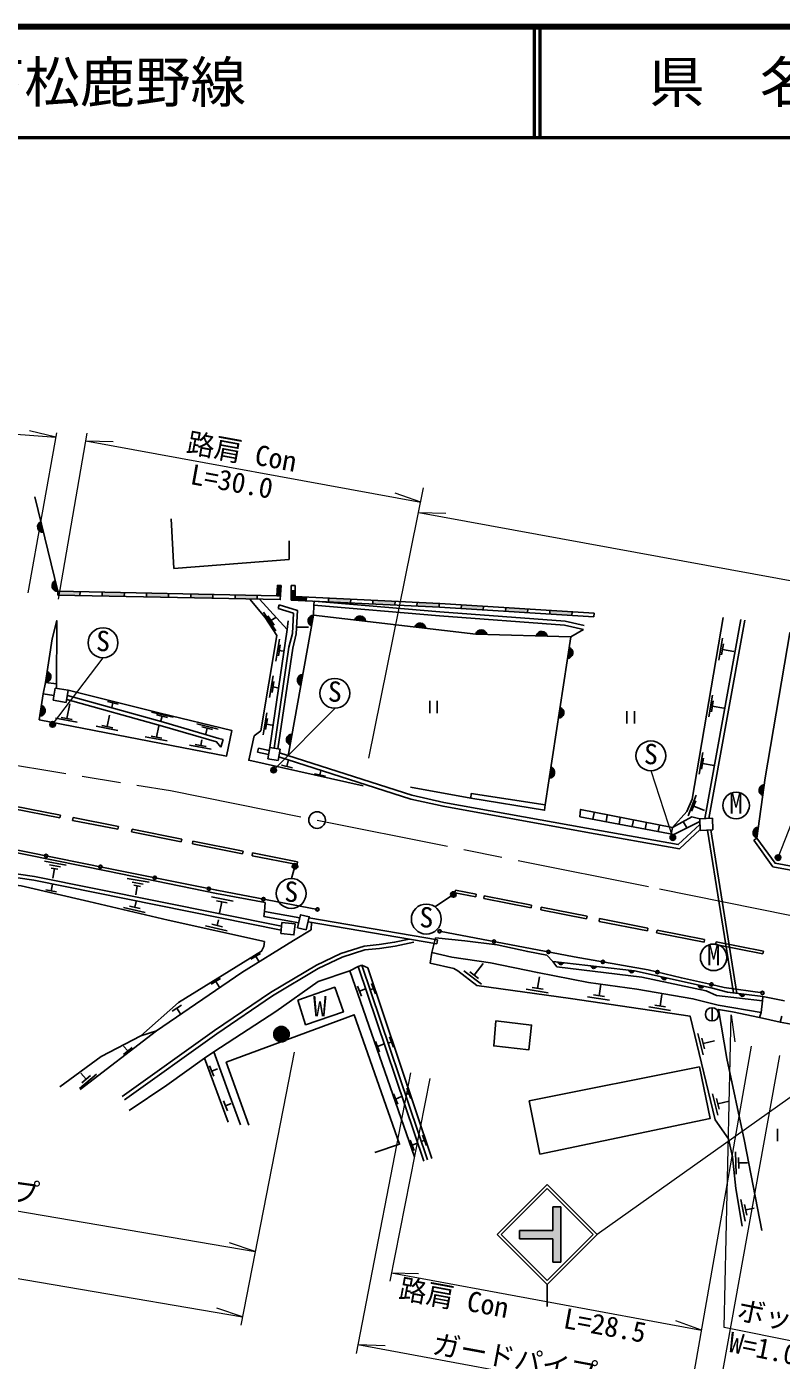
# Model space of a CAD drawing. Units: millimetres at full size, sheet at 1:1000; details may follow other scales. Extents: x 40000 to 680000, y 20000 to 380000.
# Drawn here: x 251942 to 320059, y 259678 to 380000 of the extents above; entities that cross this region are included whole.
import ezdxf
from ezdxf.enums import TextEntityAlignment as Align

# ---------------------------------------------------------------- set-up
doc = ezdxf.new("R2010")
doc.units = ezdxf.units.MM
doc.header["$LTSCALE"] = 1000
doc.linetypes.add('CHAIN', pattern=[18.5, 12, -1.5, 3.5, -1.5])
for name, color, linetype, lineweight in [('M-BGD', 7, 'Continuous', 25), ('M-BGD-EXST', 7, 'Continuous', 25), ('M-BMK', 2, 'CHAIN', 13), ('M-BMK-SRVR', 3, 'Continuous', 25), ('M-STR-HTXT', 7, 'Continuous', 13), ('M-STR-STRC', 7, 'Continuous', 25), ('M-TTL', 2, 'Continuous', 140), ('M-TTL-LINE', 7, 'Continuous', 50)]:
    doc.layers.add(name, color=color, linetype=linetype, lineweight=lineweight)
doc.layers.add('M-TTL-TXT', color=7, linetype='Continuous')
doc.styles.add('ＭＳ ゴシック', font='')
doc.styles.get('ＭＳ ゴシック').set_extended_font_data('MS Gothic')

msp = doc.modelspace()

# ---------------------------------------------------------------- hatches: boundary and pattern name
at = {"layer": 'M-BGD'}
for points in [[(253457, 334362), (253224, 335325, 0.82183)], [(254761, 329060), (254520, 330021, 0.82183)], [(256761, 329020), (254761, 329060), (254754, 328710), (256754, 328670)], [(260760, 328939), (258761, 328979), (258754, 328630), (260753, 328589)], [(264759, 328859), (262760, 328899), (262753, 328549), (264752, 328509)], [(268759, 328779), (266759, 328819), (266752, 328469), (268752, 328429)], [(272758, 328699), (270758, 328739), (270751, 328389), (272751, 328349)], [(274917, 329576), (274568, 329598), (274508, 328663), (274858, 328656)], [(277200, 328547), (276171, 328597), (276171, 329092), (275821, 329092), (275821, 328263), (277183, 328197)], [(281195, 328354), (279198, 328450), (279181, 328101), (281178, 328004)], [(285191, 328161), (283193, 328257), (283176, 327908), (285174, 327811)], [(289186, 327968), (287188, 328064), (287171, 327715), (289169, 327618)], [(293183, 327717), (291187, 327843), (291165, 327493), (293161, 327368)], [(297175, 327467), (295179, 327592), (295157, 327243), (297153, 327117)], [(301167, 327216), (299171, 327341), (299149, 326992), (301146, 326867)], [(277663, 325935), (277843, 326910, 0.82183)], [(281552, 326476), (282537, 326366, 0.82183)], [(286976, 325846), (287959, 325728, 0.82183)], [(292485, 325196), (293475, 325175, 0.82183)], [(297943, 325052), (298933, 325023, 0.82183)], [(300901, 323983), (300759, 323002, 0.82183)], [(253789, 321826), (253646, 320845, 0.82183)], [(276692, 320569), (276871, 321543, 0.82183)], [(253274, 318768), (253126, 317788, 0.82183)], [(300090, 318583), (299940, 317604, 0.82183)], [(275722, 315195), (275893, 316171, 0.82183)], [(299272, 313184), (299121, 312205, 0.82183)], [(318385, 310639), (318527, 311620, 0.82183)], [(317846, 306799), (317979, 307781, 0.82183)], [(300391, 295562), (299899, 295620, 0.82183)], [(303371, 295218), (302879, 295272, 0.82183)], [(306795, 294824), (306302, 294878, 0.82183)], [(309722, 294168), (309239, 294276, 0.82183)], [(313053, 293423), (312569, 293531, 0.82183)], [(316785, 292691), (316293, 292748, 0.82183)], [(275638, 289104, 1), (274238, 289104, 1)]]:
    msp.add_hatch(color=256, dxfattribs=at).paths.add_polyline_path(points)
at = {"layer": 'M-BGD-EXST'}
for points in [[(254063, 316933, 1), (254502, 317172, 1)], [(274012, 312812, 1), (274451, 313052, 1)], [(310046, 306719, 1), (310485, 306958, 1)], [(275942, 304125, 1), (276381, 304364, 1)], [(319546, 304914, 1), (319986, 305153, 1)], [(290239, 301591, 1), (290678, 301830, 1)]]:
    msp.add_hatch(color=256, dxfattribs=at).paths.add_polyline_path(points)
at = {"layer": 'M-STR-STRC'}
msp.add_hatch(color=256, dxfattribs=at).paths.add_polyline_path([(296420, 271401), (299420, 271401), (299420, 273526), (300170, 273526), (300170, 268526), (299420, 268526), (299420, 270651), (296420, 270651)])

# ---------------------------------------------------------------- linework, layer by layer
at = {"layer": 'M-BGD'}
for p, q in [((254761, 329060), (252670, 337595)), ((254754, 328710), (254761, 329060)), ((256754, 328670), (256761, 329020)), ((258754, 328630), (258761, 328979)), ((260753, 328589), (260760, 328939)), ((262753, 328549), (262760, 328899)), ((264752, 328509), (264759, 328859)), ((266752, 328469), (266759, 328819)), ((268752, 328429), (268759, 328779)), ((270751, 328389), (270758, 328739)), ((272751, 328349), (272758, 328699)), ((274858, 328656), (274508, 328663)), ((274568, 329598), (274917, 329576)), ((275821, 329586), (276171, 329586)), ((276171, 329092), (275821, 329092)), ((277183, 328197), (277200, 328547)), ((275452, 325609), (272951, 328345)), ((274748, 327832), (274647, 327497)), ((277874, 327814), (277843, 326910)), ((277874, 327814), (277903, 328163)), ((279181, 328101), (279198, 328450)), ((281178, 328004), (281195, 328354)), ((283176, 327908), (283193, 328257)), ((285174, 327811), (285191, 328161)), ((287171, 327715), (287188, 328064)), ((289169, 327618), (289186, 327968)), ((291187, 327843), (291165, 327493)), ((293183, 327717), (293161, 327368)), ((295179, 327592), (295157, 327243)), ((297175, 327467), (297153, 327117)), ((299171, 327341), (299149, 326992)), ((273319, 327171), (274418, 325500)), ((273719, 326836), (274268, 326000)), ((273993, 326418), (274432, 326707)), ((301167, 327216), (301146, 326867)), ((303164, 327091), (303142, 326741)), ((313145, 308551), (316409, 326524)), ((313504, 308567), (316754, 326462)), ((276304, 325828), (277375, 325815)), ((298757, 309780), (301052, 324962)), ((301052, 324962), (302195, 325624)), ((274762, 324733), (274427, 322761)), ((274826, 324215), (274658, 323229)), ((274742, 323722), (275109, 323663)), ((314763, 324830), (314425, 322859)), ((314826, 324312), (314657, 323326)), ((314742, 323819), (315777, 323642)), ((274198, 321442), (273863, 319470)), ((253642, 320846), (254637, 320701)), ((254513, 320321), (254334, 319235)), ((255697, 320125), (254513, 320321)), ((255518, 319040), (255697, 320125)), ((274262, 320924), (274095, 319938)), ((274179, 320431), (274596, 320360)), ((253428, 319807), (254404, 319664)), ((254334, 319235), (255518, 319040)), ((255559, 317580), (255831, 318918)), ((260207, 318891), (259235, 319126)), ((259721, 319009), (259622, 318588)), ((288327, 319184), (288327, 318066)), ((288993, 319184), (288993, 318066)), ((313850, 319698), (313512, 317727)), ((313913, 319180), (313744, 318194)), ((255068, 317675), (256049, 317485)), ((259216, 316850), (259416, 317881)), ((265168, 317694), (263224, 318165)), ((264646, 317666), (263674, 317901)), ((264160, 317783), (264059, 317377)), ((273610, 318091), (273275, 316119)), ((306125, 318246), (306125, 317128)), ((306791, 318246), (306791, 317128)), ((313829, 318687), (314864, 318510)), ((254548, 317623), (256512, 317242)), ((258206, 316893), (260169, 316512)), ((258725, 316945), (259707, 316755)), ((263659, 315898), (263859, 316929)), ((269236, 316630), (267293, 317101)), ((268715, 316602), (267743, 316837)), ((268229, 316720), (268106, 316209)), ((273674, 317573), (273507, 316587)), ((273590, 317080), (274108, 316992)), ((262648, 315941), (264612, 315560)), ((263168, 315993), (264149, 315802)), ((267648, 315142), (267748, 315658)), ((269669, 315675), (269464, 315012)), ((266637, 315186), (268601, 314805)), ((267157, 315238), (268139, 315047)), ((272859, 314898), (272785, 314556)), ((272785, 314556), (273772, 314342)), ((272859, 314898), (273829, 314688)), ((273876, 314971), (273704, 313935)), ((274813, 314816), (273876, 314971)), ((274642, 313780), (274813, 314816)), ((312968, 314522), (312630, 312551)), ((273704, 313935), (274642, 313780)), ((274946, 313362), (275922, 313145)), ((275434, 313254), (275548, 313766)), ((278416, 312495), (278495, 312860)), ((313031, 314004), (312863, 313018)), ((312947, 313511), (313982, 313334)), ((277928, 312604), (278905, 312387)), ((286585, 311395), (292036, 310396)), ((312383, 310672), (311638, 308816)), ((250633, 309466), (254941, 308618)), ((250682, 309711), (254989, 308863)), ((312336, 310152), (311964, 309224)), ((312150, 309688), (313124, 309297)), ((254941, 308618), (254989, 308863)), ((256087, 308392), (256135, 308637)), ((256087, 308392), (260182, 307586)), ((256135, 308637), (260231, 307831)), ((303166, 309086), (303055, 308497)), ((304345, 308863), (304234, 308274)), ((305524, 308640), (305413, 308051)), ((306704, 308418), (306592, 307829)), ((307883, 308195), (307771, 307606)), ((311521, 307708), (311212, 308277)), ((312689, 308531), (313838, 308582)), ((312689, 308531), (312735, 307482)), ((313838, 308582), (313884, 307533)), ((260182, 307586), (260231, 307831)), ((261405, 307345), (261454, 307590)), ((261405, 307345), (265898, 306461)), ((261454, 307590), (265946, 306706)), ((309062, 307972), (308951, 307383)), ((310241, 307749), (310130, 307160)), ((312735, 307482), (313884, 307533)), ((313382, 307511), (315731, 292820)), ((313683, 307524), (316041, 292782)), ((265898, 306461), (265946, 306706)), ((266904, 306263), (266952, 306508)), ((266904, 306263), (271422, 305374)), ((266952, 306508), (271471, 305619)), ((271422, 305374), (271471, 305619)), ((317563, 306593), (317846, 306799)), ((255519, 304359), (253550, 304709)), ((272287, 305203), (272336, 305449)), ((272287, 305203), (276352, 304403)), ((272336, 305449), (276400, 304648)), ((276352, 304403), (276400, 304648)), ((254983, 304201), (253999, 304376)), ((254743, 303989), (254152, 304095)), ((254447, 304042), (254296, 303178)), ((253660, 302140), (254640, 301941)), ((254150, 302041), (254273, 302637)), ((262993, 302804), (261024, 303154)), ((262457, 302645), (261472, 302820)), ((262216, 302434), (261625, 302539)), ((261921, 302486), (261781, 301672)), ((290648, 302104), (290600, 301859)), ((290648, 302104), (292522, 301733)), ((261710, 300549), (261830, 301060)), ((270589, 301093), (268627, 301481)), ((270050, 300945), (269069, 301139)), ((269560, 301042), (269356, 300012)), ((273461, 300969), (273417, 300170)), ((290600, 301859), (292474, 301488)), ((292474, 301488), (292522, 301733)), ((293200, 301344), (293249, 301589)), ((293200, 301344), (297464, 300499)), ((293249, 301589), (297512, 300745)), ((260679, 300534), (262626, 300078)), ((261223, 300663), (262197, 300435)), ((273337, 299727), (273417, 300170)), ((276495, 299155), (273337, 299727)), ((276598, 299593), (273417, 300170)), ((297464, 300499), (297512, 300745)), ((298340, 300326), (298388, 300571)), ((298340, 300326), (302487, 299504)), ((298388, 300571), (302536, 299749)), ((302487, 299504), (302536, 299749)), ((268097, 298885), (270044, 298429)), ((268641, 299015), (269615, 298786)), ((269128, 298901), (269248, 299412)), ((277340, 299253), (288970, 297256)), ((277420, 299595), (289029, 297601)), ((303606, 299283), (303654, 299528)), ((303606, 299283), (307964, 298419)), ((303654, 299528), (308012, 298665)), ((307964, 298419), (308012, 298665)), ((308792, 298255), (308841, 298501)), ((308841, 298501), (313138, 297649)), ((289029, 297601), (288970, 297256)), ((308792, 298255), (313090, 297404)), ((313090, 297404), (313138, 297649)), ((314113, 297202), (314162, 297447)), ((314113, 297202), (318401, 296352)), ((314162, 297447), (318449, 296597)), ((273039, 296389), (272188, 295864)), ((272614, 296126), (272889, 295679)), ((318449, 296597), (318401, 296352)), ((281870, 295217), (282201, 295329)), ((281870, 295217), (287802, 277651)), ((282201, 295329), (288134, 277763)), ((291390, 294820), (292988, 293618)), ((292339, 294419), (293159, 295469)), ((269450, 294128), (268599, 293603)), ((269025, 293865), (269329, 293377)), ((283429, 292756), (283057, 293685)), ((291939, 294719), (292739, 294118)), ((298062, 293247), (298229, 294284)), ((303604, 292569), (303771, 293606)), ((281794, 293449), (282165, 292520)), ((281980, 292985), (282513, 293200)), ((283243, 293221), (282976, 293113)), ((297035, 293159), (299010, 292842)), ((297568, 293326), (298556, 293168)), ((302577, 292481), (304552, 292163)), ((303111, 292648), (304098, 292490)), ((309121, 291645), (309287, 292681)), ((318376, 292497), (320340, 292105)), ((265917, 291719), (265066, 291194)), ((265491, 291456), (265795, 290968)), ((308094, 291556), (310068, 291239)), ((308627, 291724), (309614, 291565)), ((313802, 291493), (313802, 290293)), ((318091, 290598), (319966, 290191)), ((262250, 288941), (263674, 289396)), ((285066, 287945), (284694, 288873)), ((312522, 289171), (312994, 287227)), ((261076, 287589), (260679, 288024)), ((260692, 287269), (261460, 287910)), ((283422, 288452), (283793, 287524)), ((283607, 287988), (284141, 288204)), ((284880, 288409), (284613, 288301)), ((312883, 288744), (313119, 287772)), ((313001, 288258), (314022, 288506)), ((256703, 284209), (258238, 285491)), ((257310, 285042), (256835, 285588)), ((256926, 284721), (257694, 285362)), ((268456, 286240), (268827, 285311)), ((268642, 285775), (269175, 285991)), ((286622, 283298), (286250, 284227)), ((269694, 283104), (270065, 282176)), ((269880, 282640), (270413, 282856)), ((285061, 283718), (285433, 282790)), ((285247, 283254), (285780, 283470)), ((286436, 283763), (286169, 283655)), ((313854, 283731), (314326, 281788)), ((314215, 283305), (314451, 282333)), ((314333, 282819), (315354, 283066)), ((319717, 280574), (319717, 279456)), ((286547, 279547), (286918, 278619)), ((286732, 279083), (287265, 279299)), ((287842, 279533), (287576, 279425)), ((288028, 279069), (287657, 279998)), ((315927, 278482), (315992, 276483)), ((316193, 277991), (316226, 276991)), ((316210, 277491), (316995, 277493)), ((316394, 274186), (316804, 272228)), ((316741, 273748), (316946, 272769)), ((316843, 273258), (317617, 273397))]:
    msp.add_line(p, q, dxfattribs=at)
for points in [[(264971, 335596), (265233, 331128), (275633, 331936), (275633, 333617)], [(254754, 328710), (274836, 328307), (274917, 329576)], [(254761, 329060), (274508, 328663), (274568, 329598)], [(275821, 329586), (275821, 328263), (289207, 327616), (303142, 326741)], [(276171, 329586), (276171, 328597), (289227, 327966), (303164, 327091)], [(272093, 328362), (273455, 326710), (274537, 325065), (273076, 316473), (272465, 316015), (271987, 313818), (282314, 311522)], [(274275, 314905), (275619, 324007), (275925, 325263), (276018, 327084), (274647, 327497)], [(274620, 314848), (275963, 323940), (276273, 325212), (276382, 327341), (274748, 327832)], [(277874, 327814), (289209, 326858), (300480, 326016), (302195, 325624)], [(277903, 328163), (289237, 327207), (300533, 326363), (302273, 325965)], [(255697, 320125), (263997, 318077), (270460, 316511), (269982, 314188), (253082, 317467), (253428, 319807), (253642, 320846), (254236, 324767), (254665, 326415), (254635, 320300)], [(273876, 314971), (275452, 325609), (275543, 326385)], [(301052, 324962), (292485, 325196), (277843, 326910), (275540, 314227)], [(310241, 307749), (311518, 309195), (312011, 310300), (314817, 326685)], [(353722, 319097), (350378, 305764), (344480, 307395), (336446, 309983), (323896, 313851), (325702, 322949), (320816, 325319), (318612, 312224), (317846, 306799)], [(255560, 319296), (264204, 316906), (269085, 315470), (269464, 315012)], [(255617, 319644), (264300, 317243), (269286, 315776), (269669, 315675)], [(274699, 314129), (286613, 310316), (289528, 309668), (302420, 307341), (310863, 305830), (312732, 307554)], [(274757, 314478), (286705, 310655), (289597, 310011), (302482, 307685), (310754, 306206), (312712, 308012)], [(229049, 309241), (231702, 309018), (236212, 308498), (239197, 308095), (249480, 306034), (259331, 304059), (269099, 302081), (278179, 300364)], [(312689, 308531), (311994, 308702), (310241, 307749), (301935, 309382), (301884, 308719), (310343, 307120), (312699, 308297)], [(228744, 308946), (231692, 308706), (236176, 308179), (239129, 307792), (249432, 305789), (259282, 303815), (269070, 301785), (273461, 300969)], [(274943, 298841), (252649, 303339), (245805, 304331), (232241, 305883)], [(317563, 306593), (319302, 304206), (336053, 301135), (341379, 300022), (353737, 297824), (370040, 294744)], [(317846, 306799), (319502, 304525), (336120, 301479), (341446, 300366), (353800, 298168), (370114, 295086)], [(232221, 305010), (236317, 304585), (239917, 304086), (250285, 302623), (251448, 302476), (257544, 301072), (261121, 300233), (264722, 299388), (273407, 297464), (273351, 297007), (273144, 296578), (265662, 291964), (262250, 288941), (258669, 287099), (254929, 284355)], [(274908, 298491), (252590, 302994), (245760, 303983), (232233, 305531)], [(256780, 284122), (263674, 289396), (271353, 294657), (276038, 297544), (277636, 298517), (277654, 299200)], [(260554, 283474), (268899, 289427), (273948, 292854), (278095, 295335), (280299, 296390), (282392, 297051), (283750, 297194), (285144, 297393), (286471, 297685)], [(260758, 283189), (269099, 289140), (274136, 292559), (278261, 295027), (280428, 296064), (282464, 296707), (283793, 296847), (285207, 297049), (286890, 297419)], [(289211, 298394), (301356, 296087), (308029, 294905), (311043, 294184), (313759, 293583), (314904, 293312), (318357, 292827)], [(288526, 296482), (288364, 295506), (290510, 295017), (290868, 294820), (292571, 293493), (301030, 292318), (311824, 290736), (314099, 281371), (315293, 279654), (315637, 278032), (315958, 275173), (316511, 271777)], [(268832, 287496), (274434, 291148), (278262, 293853), (281116, 294808)], [(286943, 278027), (281116, 294808), (281870, 295217)], [(282201, 295329), (282736, 295087), (288508, 277890)], [(299424, 295675), (306795, 294824), (313720, 293273), (315195, 292885), (318376, 292497), (318360, 292108)], [(318228, 291071), (318091, 290598), (315637, 291118), (314374, 291336), (315154, 286908), (316736, 279442), (318310, 271397)], [(271997, 280892), (269959, 286567), (281501, 290860), (285599, 279170), (283358, 278435)], [(320102, 290722), (319968, 290198), (320936, 290000), (321527, 289770), (321787, 289531), (322834, 284785), (324732, 275587), (325417, 271953), (326052, 270051)], [(268002, 286926), (264596, 284504), (261188, 282218)], [(270134, 281178), (268002, 286926), (268832, 287496), (270233, 283693), (271238, 280917)]]:
    msp.add_lwpolyline(points, dxfattribs=at)
for points in [[(292061, 310803), (292036, 310396), (298683, 309299), (298757, 309780)], [(276390, 298704), (277169, 298521), (277442, 299690), (276664, 299872)], [(274876, 298176), (276069, 298055), (276171, 299050), (274977, 299171)], [(288840, 297786), (288526, 296482), (290320, 296040), (293802, 295551), (298049, 294666), (302654, 293775), (307010, 293162), (312074, 292298), (314369, 291714), (318228, 291071), (318360, 292108), (314193, 292605), (313273, 292999), (307469, 294241), (299805, 295164), (299424, 295675), (298898, 296230), (297173, 296552), (294396, 297151), (291501, 297516)], [(276403, 292160), (277120, 289949), (280527, 291104), (279747, 293341)], [(294288, 290316), (294102, 288047), (297273, 287704), (297516, 289917)], [(297310, 283077), (298274, 278290), (313626, 281487), (312661, 286146)]]:
    msp.add_lwpolyline(points, close=True, dxfattribs=at)
for centre, radius in [((253695, 305189), 150), ((258598, 304207), 150), ((263498, 303215), 150), ((268399, 302223), 150), ((273310, 301285), 150), ((278179, 300364), 150), ((289211, 298394), 150), ((294124, 297461), 150), ((299036, 296528), 150), ((303954, 295627), 150), ((308868, 294704), 150), ((313742, 293587), 150), ((318357, 292827), 150), ((313802, 290893), 600), ((274938, 289104), 700)]:
    msp.add_circle(centre, radius, dxfattribs=at)
for centre, radius, start, end in [((253435, 334866), 505, 114.77696, 272.43515), ((254736, 329564), 505, 115.27088, 272.92907), ((277849, 326405), 505, 90.72695, 248.38514), ((282033, 326324), 505, 4.82899, 162.48718), ((287456, 325690), 505, 4.33507, 161.99326), ((292978, 325088), 505, 9.94043, 167.59862), ((298435, 324940), 505, 9.4465, 167.10469), ((300733, 323506), 505, 272.91119, 70.56939), ((253621, 321350), 505, 272.90327, 70.56146), ((276878, 321038), 505, 90.72695, 248.38514), ((253103, 318293), 505, 272.57293, 70.23112), ((299918, 318108), 505, 272.41727, 70.07546), ((275904, 315666), 505, 91.22087, 248.87906), ((299099, 312710), 505, 272.41727, 70.07546), ((318553, 311115), 505, 92.97474, 250.63293), ((318009, 307277), 505, 93.46866, 251.12686), ((300151, 295640), 252, 184.42111, 342.07931), ((303131, 295294), 252, 184.91504, 342.57323), ((306554, 294899), 252, 184.91504, 342.57323), ((309491, 294270), 252, 178.57826, 336.23645), ((312821, 293524), 252, 178.57826, 336.23645), ((316545, 292768), 252, 184.55674, 342.21493)]:
    msp.add_arc(centre, radius, start, end, dxfattribs=at)
at = {"layer": 'M-BGD-EXST'}
for p, q in [((276161, 304244), (275857, 303150)), ((290458, 301710), (288794, 300592))]:
    msp.add_line(p, q, dxfattribs=at)
for centre, radius in [((258833, 324417), 1350), ((279754, 319854), 1350), ((254283, 317052), 250), ((308284, 314217), 1350), ((274231, 312932), 250), ((315973, 309738), 1200), ((310265, 306839), 250), ((276161, 304244), 250), ((319766, 305033), 250), ((275819, 301801), 1350), ((288015, 299490), 1350), ((290458, 301710), 250), ((313948, 296035), 1200)]:
    msp.add_circle(centre, radius, dxfattribs=at)
at = {"layer": 'M-BMK'}
msp.add_lwpolyline([(243641, 314585), (264932, 311074), (278156, 308419), (309062, 302215), (330254, 297951), (349851, 294343), (366612, 291291), (375885, 289578), (418027, 282005)], dxfattribs=at)
at = {"layer": 'M-BMK-SRVR'}
msp.add_circle((278156, 308419), 750, dxfattribs=at)
at = {"layer": 'M-STR-HTXT'}
for p, q in [((252082, 328933), (254652, 343365)), ((254582, 342975), (252193, 343540)), ((254815, 328352), (257402, 343327)), ((257281, 342629), (287514, 337094)), ((257281, 342629), (259736, 342570)), ((282824, 314000), (287775, 338380)), ((287514, 337094), (285198, 337909)), ((287326, 336170), (289780, 336111)), ((254283, 317052), (258856, 323068)), ((274231, 312932), (279777, 318504)), ((310265, 306839), (308307, 312867)), ((319766, 305033), (321647, 309783)), ((334386, 293001), (303421, 271026)), ((315528, 290835), (315857, 288402)), ((317347, 288028), (311448, 254435)), ((276080, 287494), (271273, 262847)), ((319892, 287182), (313896, 253954)), ((286583, 285612), (281689, 260290)), ((288321, 285109), (284710, 266821)), ((272568, 269485), (270242, 270271)), ((284859, 267573), (312849, 262413)), ((284859, 267573), (287313, 267511)), ((271419, 263594), (269093, 264381)), ((312849, 262413), (310534, 263230)), ((281844, 261092), (311652, 255597)), ((281844, 261092), (284299, 261030))]:
    msp.add_line(p, q, dxfattribs=at)
for points in [[(111561, 317010), (122522, 323589), (131845, 328405), (143212, 333341), (154536, 337340), (163945, 340105), (176037, 342772), (186053, 344393), (195067, 345251), (205083, 345775), (213763, 345775), (222372, 345393), (254582, 342975)], [(287326, 336170), (388737, 317605), (437175, 308932), (446578, 307835), (458680, 306769), (468400, 306857), (482159, 307395), (506696, 308183), (573599, 310716)], [(342154, 257164), (314885, 262654), (315528, 290835)], [(227459, 276352), (233993, 275853), (240606, 274941), (272568, 269485)], [(158609, 258658), (164868, 261209), (174265, 264340), (185099, 267122), (191545, 268454), (198256, 269390), (209925, 270452), (217443, 270627), (225355, 270496), (233354, 269884), (239692, 269010), (271419, 263594)]]:
    msp.add_lwpolyline(points, dxfattribs=at)
at = {"layer": 'M-STR-STRC'}
for p, q in [((294421, 271027), (298921, 275527)), ((294775, 271027), (298921, 275173)), ((303421, 271026), (298921, 275527)), ((303068, 271026), (298921, 275173)), ((300170, 273526), (299420, 273526)), ((299420, 271401), (299420, 273526)), ((300170, 268526), (300170, 273526)), ((294421, 271027), (298921, 266526)), ((294775, 271027), (298921, 266880)), ((296420, 270651), (296420, 271401)), ((299420, 271401), (296420, 271401)), ((298921, 266880), (303068, 271026)), ((298921, 266526), (303421, 271026)), ((299420, 270651), (296420, 270651)), ((299420, 268526), (299420, 270651)), ((300170, 268526), (299420, 268526)), ((298921, 266526), (298921, 264526))]:
    msp.add_line(p, q, dxfattribs=at)
at = {"layer": 'M-TTL'}
msp.add_line((680000, 380000), (40000, 380000), dxfattribs=at)
at = {"layer": 'M-TTL-LINE'}
for p, q in [((297750, 380000), (297750, 370000)), ((298250, 380000), (298250, 370000)), ((40000, 370000), (680000, 370000))]:
    msp.add_line(p, q, dxfattribs=at)

# ---------------------------------------------------------------- texts
at = {"layer": 'M-BGD', "style": 'ＭＳ ゴシック'}
msp.add_text('W', height=1833, dxfattribs=at).set_placement((277784, 290158), align=Align.BOTTOM_LEFT)
at = {"layer": 'M-BGD-EXST', "style": 'ＭＳ ゴシック'}
for p in [(258178, 323125), (279099, 318561), (307629, 312925), (275164, 300508), (287360, 298198)]:
    msp.add_text('S', height=1833, rotation=358.508, dxfattribs=at).set_placement(p, align=Align.BOTTOM_LEFT)
for p in [(315351, 308459), (313326, 294756)]:
    msp.add_text('M', height=1833, dxfattribs=at).set_placement(p, align=Align.BOTTOM_LEFT)
at = {"layer": 'M-STR-HTXT', "style": 'ＭＳ ゴシック'}
for s, rotation, p in [('路肩 Con', 349.626, (266187, 341086)), ('L=30.0', 349.626, (266521, 338208)), ('ガードパイプ', 352.152, (238010, 275299)), ('路肩 Con', 349.555, (285325, 264756)), ('ボックスカルバート', 348.617, (315846, 262848)), ('L=28.5', 349.555, (300199, 262065)), ('ガードパイプ', 349.555, (288362, 259779)), ('W=1.0  H=0.6  L=15.0', 348.617, (315093, 259929))]:
    msp.add_text(s, height=1833, rotation=rotation, dxfattribs=at).set_placement(p, align=Align.BOTTOM_LEFT)
at = {"layer": 'M-TTL-TXT', "style": 'ＭＳ ゴシック'}
msp.add_text('主要地方道\u3000下松鹿野線', height=3666, dxfattribs=at).set_placement((216734, 375000), align=Align.MIDDLE_LEFT)
msp.add_text('県\u3000名', height=3666, dxfattribs=at).set_placement((315625, 375000), align=Align.MIDDLE_CENTER)

doc.saveas('drawing.dxf')
